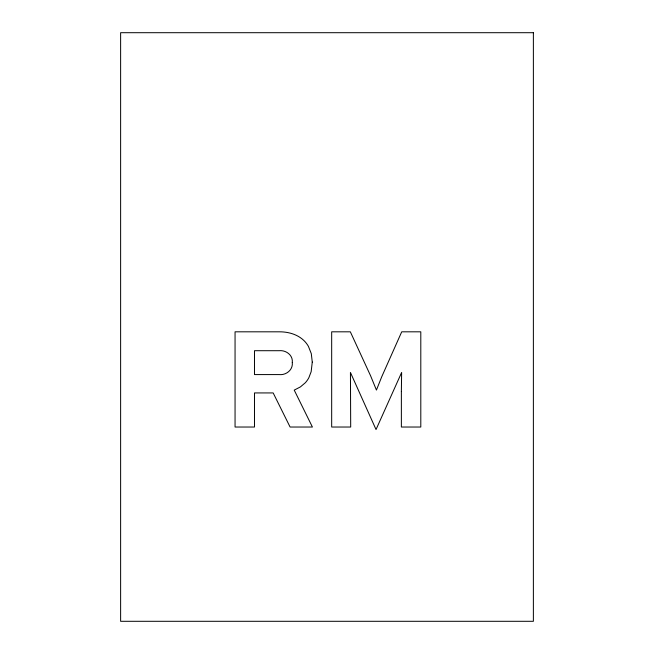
<?xml version="1.0" encoding="UTF-8"?>
<svg xmlns="http://www.w3.org/2000/svg" width="654" height="654" viewBox="0 0 654 654"><rect width="100%" height="100%" fill="white"/><g stroke="black" fill="none" stroke-linecap="round" stroke-linejoin="round"><path stroke-width="0.98" d="M401.368 391.46L401.368 427.029L420.8 427.029L420.8 331.815L401.719 331.815L381.723 376.794L376.434 390.07L370.597 375.813L350.34 331.815L331.676 331.815L331.676 427.029L350.699 427.029L350.438 372.478L376.034 429.539L401.63 372.478L401.368 391.46M312.269 362.103L311.157 371.693L308.851 377.726A24.182 24.182 0 0 1 305.271 382.794L300.399 386.915L294.226 390.111L312.416 427.029L290.09 427.029L273.168 392.931L254.488 392.931L254.488 427.029L235.056 427.029L235.056 331.815L279.413 331.815C288.144 331.782 297.268 334.243 303.726 340.366A25.874 25.874 0 0 1 308.426 346.375L311.296 353.667L312.269 362.103M292.297 362.504C293.147 369.96 286.043 375.421 279.005 374.579L254.488 374.579L254.488 350.707L279.005 350.707C285.912 349.898 293.123 355.097 292.297 362.504M533.378 32.7L120.622 32.7L120.622 621.3L533.378 621.3L533.378 32.7"/></g></svg>
